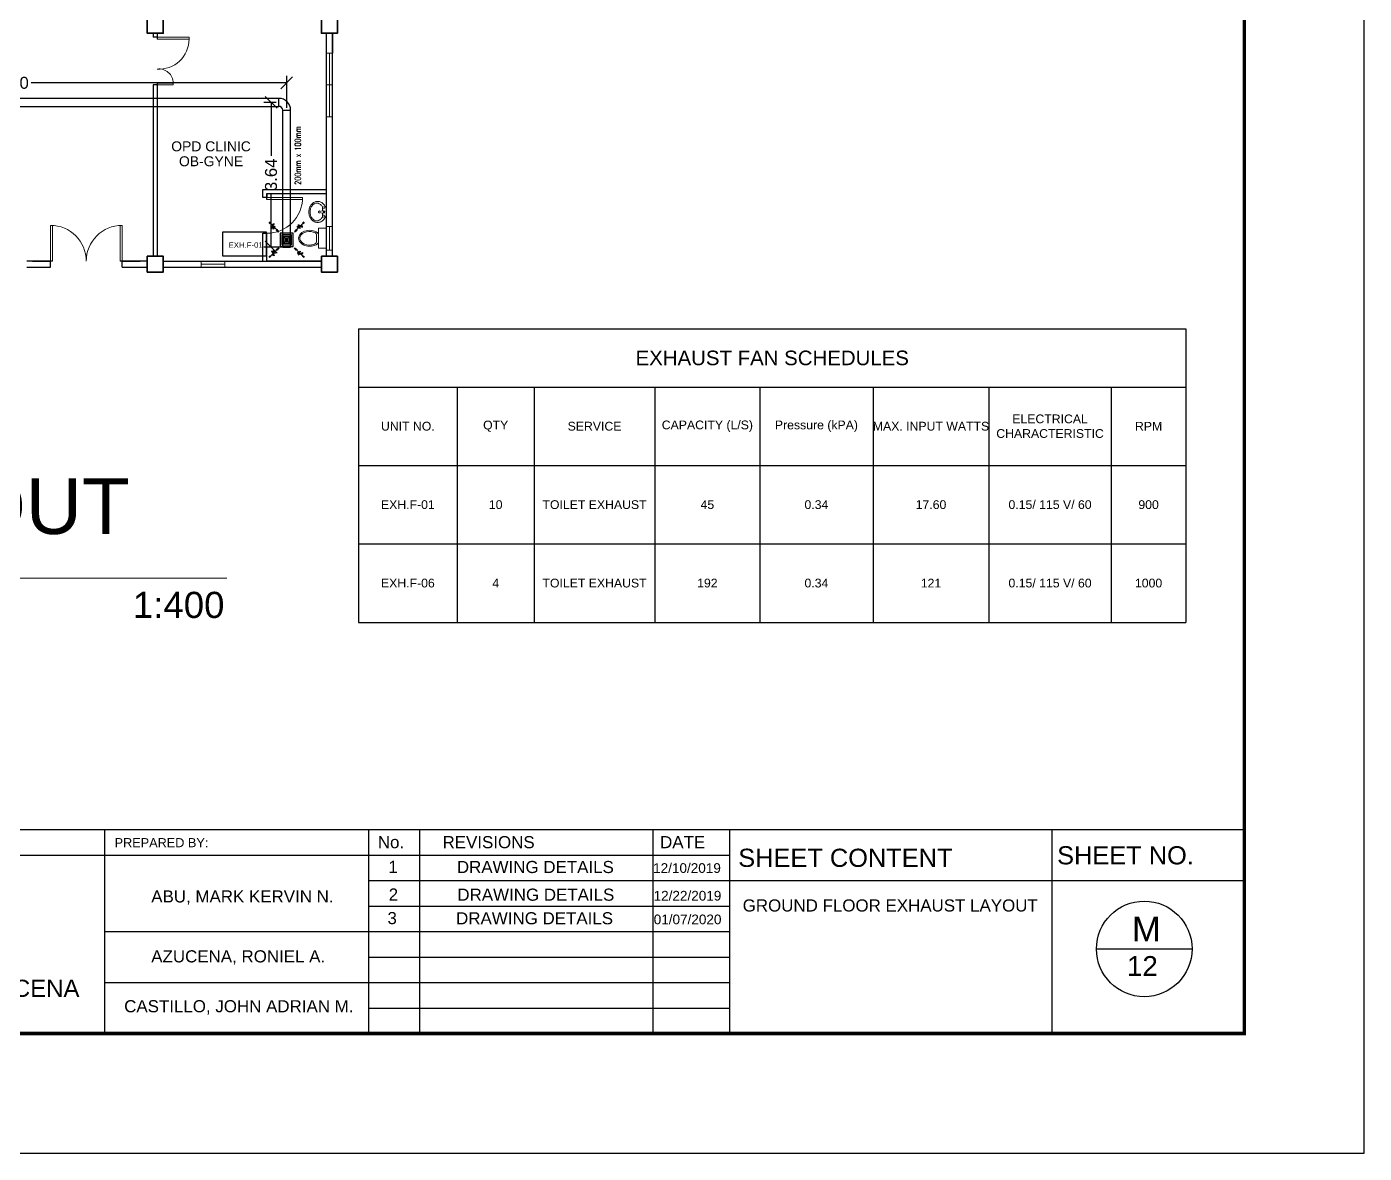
# Model space of a CAD drawing. Header units: millimetres. Extents: x 116 to 538, y 77 to 149.
# Drawn here: x 181.85 to 215.43, y 78.19 to 106.48 of the extents above; entities that cross this region are included whole.
import ezdxf

# ---------------------------------------------------------------- set-up
doc = ezdxf.new("R2010")
doc.units = ezdxf.units.MM
doc.header["$MEASUREMENT"] = 0
for name, color, linetype in [('AIR', 7, 'Continuous'), ('AIR-00', 8, 'Continuous'), ('AIR-03', 30, 'Continuous'), ('dimen', 7, 'Continuous'), ('ducting label', 7, 'Continuous'), ('exhaust', 7, 'Continuous'), ('label', 7, 'Continuous'), ('Legends', 7, 'Continuous'), ('template', 7, 'Continuous')]:
    doc.layers.add(name, color=color, linetype=linetype)
doc.styles.add('Arch-Dim', font='simplex.shx', dxfattribs={"width": 0.75})
doc.styles.add('arial', font='arial.ttf')
doc.styles.get("Standard").update_dxf_attribs({"font": 'arial.ttf'})
doc.styles.add('SWISSLT175', font='swissl.ttf', dxfattribs={"height": 0.175})
doc.dimstyles.new('Copy of dimension', dxfattribs={"dimtxt": 0.3, "dimasz": 0.3, "dimexe": 0.18, "dimexo": 0.0625, "dimgap": 0.09, "dimtad": 0, "dimzin": 0, "dimdsep": 46, "dimtxsty": 'Standard', "dimblk": 'OBLIQUE', "dimcen": 0.09, "dimclrd": 256, "dimclre": 256, "dimclrt": 256, "dimadec": 0, "dimazin": 0, "dimtfac": 1, "dimtofl": 0, "dimtmove": 0, "dimatfit": 3, "dimldrblk": 'OBLIQUE', "dimfxl": 1, "dimtolj": 1, "dimtzin": 0, "dimarcsym": 0})

# ---------------------------------------------------------------- blocks, each defined once
blk = doc.blocks.new('GRILL-C-IN')
at = {"layer": 'AIR-00', "color": 7, "ltscale": 3}
for p, q in [((-0.623, 0.601), (-0.674, 0.651)), ((-0.601, 0.623), (-0.651, 0.674)), ((-0.637, 0.637), (-0.3, 0.3)), ((0.637, 0.637), (0.3, 0.3)), ((0.601, 0.623), (0.651, 0.674)), ((0.623, 0.601), (0.674, 0.651)), ((-0.637, -0.637), (-0.3, -0.3)), ((0.637, -0.637), (0.3, -0.3)), ((-0.623, -0.601), (-0.674, -0.651)), ((-0.601, -0.623), (-0.651, -0.674)), ((0.601, -0.623), (0.651, -0.674)), ((0.623, -0.601), (0.674, -0.651))]:
    blk.add_line(p, q, dxfattribs=at)
at = {"layer": 'AIR-00', "color": 7}
for p, q in [((-0.188, 0.187), (0.187, -0.188)), ((0.187, 0.187), (-0.188, -0.188))]:
    blk.add_line(p, q, dxfattribs=at)
at = {"layer": 'AIR-00', "color": 7, "ltscale": 3}
for points in [[(-0.362, 0.393), (-0.393, 0.362), (-0.3, 0.3)], [(0.393, 0.362), (0.362, 0.393), (0.3, 0.3)], [(-0.362, -0.393), (-0.393, -0.362), (-0.3, -0.3)], [(0.393, -0.362), (0.362, -0.393), (0.3, -0.3)]]:
    blk.add_lwpolyline(points, close=True, dxfattribs=at)
at = {"layer": 'AIR-00', "color": 7}
for points in [[(-0.188, -0.188), (0.187, -0.188), (0.187, 0.187), (-0.188, 0.187)], [(-0.125, -0.125), (0.125, -0.125), (0.125, 0.125), (-0.125, 0.125)], [(-0.062, -0.062), (0.062, -0.062), (0.062, 0.062), (-0.062, 0.062)]]:
    blk.add_lwpolyline(points, close=True, dxfattribs=at)
at = {"layer": 'AIR-00', "color": 7, "ltscale": 3}
for points in [[(-0.441, 0.441), (-0.512, 0.404), (-0.432, 0.514), (-0.568, 0.43), (-0.477, 0.6), (-0.561, 0.561)], [(0.441, 0.441), (0.404, 0.512), (0.514, 0.432), (0.43, 0.568), (0.6, 0.477), (0.561, 0.561)], [(-0.441, -0.441), (-0.512, -0.404), (-0.432, -0.514), (-0.568, -0.43), (-0.477, -0.6), (-0.561, -0.561)], [(0.441, -0.441), (0.404, -0.512), (0.514, -0.432), (0.43, -0.568), (0.6, -0.477), (0.561, -0.561)]]:
    blk.add_spline(points, degree=3, dxfattribs=at)
for points in [[(-0.3, 0.3), (-0.362, 0.393), (-0.393, 0.362)], [(0.3, 0.3), (0.393, 0.362), (0.362, 0.393)], [(-0.3, -0.3), (-0.362, -0.393), (-0.393, -0.362)], [(0.3, -0.3), (0.393, -0.362), (0.362, -0.393)]]:
    blk.add_solid(points, dxfattribs=at)
at = {"layer": 'AIR-03', "color": 7}
blk.add_lwpolyline([(-0.25, -0.25), (0.25, -0.25), (0.25, 0.25), (-0.25, 0.25)], close=True, dxfattribs=at)
blk = doc.blocks.new('_Oblique')
at = {"color": 0, "linetype": 'ByBlock', "lineweight": -2}
blk.add_line((-0.5, -0.5), (0.5, 0.5), dxfattribs=at)
blk = doc.blocks.new('*D42')
at = {"layer": 'Defpoints', "color": 0, "transparency": 16777216}
for p in [(188.372, 105.074), (174.375, 104.385), (188.372, 104.385)]:
    blk.add_point(p, dxfattribs=at)
at = {"layer": 'dimen', "lineweight": -2, "transparency": 16777216}
for p, q in [((174.375, 104.448), (174.375, 105.254)), ((188.372, 104.448), (188.372, 105.254)), ((174.375, 105.074), (180.792, 105.074)), ((188.372, 105.074), (181.955, 105.074))]:
    blk.add_line(p, q, dxfattribs=at)
at = {"layer": 'dimen', "lineweight": -2, "transparency": 16777216, "xscale": 0.3, "yscale": 0.3, "zscale": 0.3, "rotation": 180}
blk.add_blockref('_Oblique', (174.375, 105.074), dxfattribs=at)
at = {"layer": 'dimen', "lineweight": -2, "transparency": 16777216, "xscale": 0.3, "yscale": 0.3, "zscale": 0.3}
blk.add_blockref('_Oblique', (188.372, 105.074), dxfattribs=at)
at = {"layer": 'dimen', "transparency": 16777216, "insert": (181.373, 105.074), "char_height": 0.3, "attachment_point": 5}
blk.add_mtext('\\A1;14.00', dxfattribs=at)
blk = doc.blocks.new('*D43')
at = {"layer": 'Defpoints', "color": 0, "transparency": 16777216}
for p in [(188.172, 104.585), (187.98, 100.945), (188.372, 100.945)]:
    blk.add_point(p, dxfattribs=at)
at = {"layer": 'dimen', "lineweight": -2, "transparency": 16777216}
for p, q in [((188.109, 104.585), (187.8, 104.585)), ((187.98, 104.585), (187.98, 103.244)), ((187.98, 100.945), (187.98, 102.286)), ((188.309, 100.945), (187.8, 100.945))]:
    blk.add_line(p, q, dxfattribs=at)
at = {"layer": 'dimen', "lineweight": -2, "transparency": 16777216, "xscale": 0.3, "yscale": 0.3, "zscale": 0.3}
for p, rotation in [((187.98, 104.585), 90), ((187.98, 100.945), 270)]:
    blk.add_blockref('_Oblique', p, dxfattribs=dict(at, rotation=rotation))
at = {"layer": 'dimen', "transparency": 16777216, "insert": (187.98, 102.765), "char_height": 0.3, "attachment_point": 5, "rotation": 90}
blk.add_mtext('\\A1;3.64', dxfattribs=at)
blk = doc.blocks.new('*T176')
at = {"layer": 'exhaust', "color": 0, "linetype": 'ByBlock', "lineweight": -2, "transparency": 16777216}
for p, q in [((0, 0), (20.775, 0)), ((0, 0), (0, -7.369)), ((20.775, 0), (20.775, -7.369)), ((0, -1.46), (20.775, -1.46)), ((2.479, -1.46), (2.479, -7.369)), ((4.41, -1.46), (4.41, -7.369)), ((7.441, -1.46), (7.441, -7.369)), ((10.076, -1.46), (10.076, -7.369)), ((12.918, -1.46), (12.918, -7.369)), ((15.829, -1.46), (15.829, -7.369)), ((18.898, -1.46), (18.898, -7.369)), ((0, -3.429), (20.775, -3.429)), ((0, -5.399), (20.775, -5.399)), ((0, -7.369), (20.775, -7.369))]:
    blk.add_line(p, q, dxfattribs=at)
at = {"layer": 'exhaust', "color": 0, "transparency": 16777216, "attachment_point": 5}
for s, insert, char_height, width in [('EXHAUST FAN SCHEDULES', (10.388, -0.73), 0.36696, 20.62853), ('UNIT NO.', (1.239, -2.444), 0.2202, 2.3319), ('QTY', (3.444, -2.444), 0.2202, 1.78473), ('SERVICE', (5.926, -2.444), 0.2202, 2.88414), ('CAPACITY (L/S)', (8.759, -2.444), 0.22018, 2.48839), ('Pressure (kPA)', (11.497, -2.444), 0.22018, 2.69507), ('MAX. INPUT WATTS', (14.374, -2.444), 0.22018, 2.76397), ('ELECTRICAL CHARACTERISTIC', (17.363, -2.444), 0.22018, 2.92228), ('RPM', (19.837, -2.444), 0.2202, 1.73056), ('EXH.F-01', (1.239, -4.414), 0.2202, 2.3319), ('10', (3.444, -4.414), 0.2202, 1.78473), ('TOILET EXHAUST', (5.926, -4.414), 0.22018, 2.88414), ('45', (8.759, -4.414), 0.2202, 2.48839), ('0.34', (11.497, -4.414), 0.2202, 2.69507), ('17.60', (14.374, -4.414), 0.2202, 2.76397), ('0.15/ 115 V/ 60', (17.363, -4.414), 0.22018, 2.92228), ('900', (19.837, -4.414), 0.2202, 1.73056), ('EXH.F-06', (1.239, -6.384), 0.2202, 2.3319), ('4', (3.444, -6.384), 0.22, 1.78473), ('TOILET EXHAUST', (5.926, -6.384), 0.22018, 2.88414), ('192', (8.759, -6.384), 0.2202, 2.48839), ('0.34', (11.497, -6.384), 0.2202, 2.69507), ('121', (14.374, -6.384), 0.2202, 2.76397), ('0.15/ 115 V/ 60', (17.363, -6.384), 0.22018, 2.92228), ('1000', (19.837, -6.384), 0.2202, 1.73056)]:
    blk.add_mtext(s, dxfattribs=dict(at, insert=insert, char_height=char_height, width=width))

msp = doc.modelspace()

# ---------------------------------------------------------------- linework, layer by layer
at = {"color": 8, "lineweight": 25}
for p, q in [((185.021, 106.321), (185.021, 106.221)), ((185.121, 106.221), (185.021, 106.221)), ((185.121, 106.321), (185.121, 106.171)), ((185.121, 106.321), (185.121, 106.221)), ((189.371, 100.721), (189.371, 106.321)), ((189.521, 100.721), (189.521, 106.321)), ((189.521, 106.321), (189.521, 105.821)), ((185.021, 105.021), (185.021, 100.721)), ((185.121, 105.021), (185.021, 105.021)), ((185.121, 105.071), (185.121, 100.721)), ((187.771, 102.196), (187.771, 102.396)), ((187.771, 102.396), (189.371, 102.396)), ((187.871, 102.196), (187.771, 102.196)), ((187.871, 102.146), (187.871, 102.296)), ((187.871, 102.296), (189.371, 102.296)), ((187.871, 102.296), (187.871, 102.196)), ((187.771, 100.596), (187.771, 101.296)), ((187.771, 101.296), (187.871, 101.296)), ((187.871, 100.596), (187.871, 101.296)), ((182.49, 100.596), (181.846, 100.596)), ((181.846, 100.446), (182.44, 100.446)), ((181.99, 100.596), (182.44, 100.596)), ((181.99, 100.446), (182.44, 100.446)), ((182.44, 100.446), (182.44, 100.596)), ((184.871, 100.596), (184.19, 100.596)), ((184.24, 100.596), (184.69, 100.596)), ((184.24, 100.446), (184.24, 100.596)), ((184.24, 100.446), (184.69, 100.446)), ((184.24, 100.446), (184.871, 100.446)), ((185.271, 100.596), (189.246, 100.596)), ((185.271, 100.446), (189.246, 100.446)), ((189.246, 100.596), (187.871, 100.596))]:
    msp.add_line(p, q, dxfattribs=at)
at = {"color": 8, "lineweight": 9}
for p, q in [((189.521, 105.821), (189.371, 105.821)), ((189.371, 105.821), (189.371, 105.021)), ((189.446, 104.221), (189.446, 105.821)), ((189.371, 105.021), (189.521, 105.021)), ((189.521, 105.021), (189.521, 104.221)), ((189.521, 104.221), (189.371, 104.221)), ((189.173, 101.846), (189.295, 101.86)), ((189.173, 101.817), (189.295, 101.804)), ((189.371, 101.421), (189.171, 101.421)), ((189.171, 101.421), (189.171, 100.921)), ((189.371, 100.871), (189.371, 101.471)), ((189.371, 101.471), (189.521, 101.471)), ((189.371, 100.921), (189.371, 101.421)), ((189.446, 101.471), (189.446, 100.871)), ((189.121, 101.261), (189.121, 101.08)), ((189.171, 100.921), (189.371, 100.921)), ((189.521, 100.871), (189.371, 100.871)), ((186.221, 100.446), (186.221, 100.596)), ((186.221, 100.596), (186.821, 100.596)), ((186.821, 100.521), (186.221, 100.521)), ((186.821, 100.596), (186.821, 100.446))]:
    msp.add_line(p, q, dxfattribs=at)
at = {"color": 8, "lineweight": 13}
for p, q in [((187.871, 102.196), (188.771, 102.196)), ((188.771, 102.146), (187.871, 102.146)), ((188.771, 102.196), (188.771, 102.146)), ((182.44, 100.596), (182.44, 101.496)), ((182.44, 101.496), (182.49, 101.496)), ((182.49, 101.496), (182.49, 100.596)), ((184.24, 101.496), (184.19, 101.496)), ((184.19, 101.496), (184.19, 100.596)), ((184.24, 100.596), (184.24, 101.496)), ((182.49, 100.596), (182.44, 100.596)), ((184.24, 100.596), (184.19, 100.596))]:
    msp.add_line(p, q, dxfattribs=at)
at = {"color": 8, "lineweight": -2}
msp.add_line((189.521, 100.721), (189.521, 100.871), dxfattribs=at)
at = {"color": 8, "lineweight": 9, "ltscale": 0.4}
msp.add_line((186.766, 100.596), (186.276, 100.596), dxfattribs=at)
at = {"color": 0, "linetype": 'ByBlock', "lineweight": 9}
msp.add_line((186.867, 92.633), (148.898, 92.633), dxfattribs=at)
at = {"color": 8, "lineweight": 35}
for points in [[(184.871, 106.721), (185.271, 106.721), (185.271, 106.321), (184.871, 106.321)], [(189.246, 106.721), (189.646, 106.721), (189.646, 106.321), (189.246, 106.321)], [(184.871, 100.721), (185.271, 100.721), (185.271, 100.321), (184.871, 100.321)], [(189.246, 100.721), (189.646, 100.721), (189.646, 100.321), (189.246, 100.321)]]:
    msp.add_lwpolyline(points, close=True, dxfattribs=at)
at = {"color": 8, "lineweight": 13, "ltscale": 0.03}
for points in [[(185.121, 106.171), (185.121, 106.221), (185.921, 106.221), (185.921, 106.171)], [(185.121, 105.021), (185.121, 105.071), (185.521, 105.071), (185.521, 105.021)]]:
    msp.add_lwpolyline(points, close=True, dxfattribs=at)
at = {"color": 8, "lineweight": 9}
for points in [[(189.371, 105.821), (189.521, 105.821), (189.521, 104.221), (189.371, 104.221)], [(189.371, 101.471), (189.521, 101.471), (189.521, 100.871), (189.371, 100.871)], [(186.221, 100.596), (186.821, 100.596), (186.821, 100.446), (186.221, 100.446)]]:
    msp.add_lwpolyline(points, close=True, dxfattribs=at)
for points in [[(189.129, 102.054, 0.124838), (189.066, 102.039, 0.105788), (189.009, 101.989, 0.086697), (188.972, 101.92, 0.076776), (188.959, 101.832, 0.076776), (188.972, 101.744, 0.086697), (189.009, 101.675, 0.105788), (189.066, 101.625, 0.124838), (189.129, 101.609, 0.124838), (189.191, 101.625, 0.105788), (189.249, 101.675, 0.040067), (189.269, 101.705), (189.269, 101.808, 0.040067)], [(189.269, 101.856), (189.269, 101.959, 0.040067), (189.249, 101.989, 0.105788), (189.191, 102.039, 0.124838), (189.129, 102.054, 0.124838)]]:
    msp.add_lwpolyline(points, format="xyb", dxfattribs=at)
for centre, radius in [((189.298, 101.934), 0.0255), ((189.298, 101.73), 0.0255), ((189.304, 101.832), 0.0095)]:
    msp.add_circle(centre, radius, dxfattribs=at)
at = {"color": 8, "lineweight": 13, "ltscale": 0.03}
for centre, radius, start, end in [((185.169, 106.171), 0.752, 266.3048, 0), ((185.168, 105.071), 0.353, 0, 97.6281)]:
    msp.add_arc(centre, radius, start, end, dxfattribs=at)
at = {"color": 8, "lineweight": 13}
for centre, start, end in [((187.871, 102.196), 270, 0), ((182.44, 100.596), 0, 90), ((184.24, 100.596), 90, 180)]:
    msp.add_arc(centre, 0.9, start, end, dxfattribs=at)
at = {"color": 8, "lineweight": 9}
for centre, radius, start, end in [((189.15, 101.912), 0.185, 90, 116.4127), ((189.15, 101.912), 0.185, 63.5873, 90), ((189.246, 101.832), 0.317, 160.9431, 180), ((189.246, 101.832), 0.317, 180, 199.0569), ((189.199, 101.848), 0.267, 140.1732, 160.9431), ((189.169, 101.873), 0.228, 116.4127, 140.1732), ((189.196, 101.832), 0.025, 161.3793, 198.6207), ((189.267, 101.832), 0.0948, 171.2026, 188.7974), ((189.196, 101.832), 0.025, 48.7978, 143.6932), ((189.196, 101.832), 0.025, 216.3068, 311.2022), ((189.131, 101.873), 0.228, 39.8268, 63.5873), ((189.298, 101.832), 0.028, 263.7545, 96.2455), ((189.101, 101.848), 0.267, 19.0569, 39.8268), ((189.054, 101.832), 0.317, 0, 19.0569), ((189.054, 101.832), 0.317, 340.9431, 0), ((189.199, 101.816), 0.267, 199.0569, 219.8268), ((189.169, 101.791), 0.228, 219.8268, 243.5873), ((189.15, 101.752), 0.185, 243.5873, 270), ((189.15, 101.752), 0.185, 270, 296.4127), ((189.131, 101.791), 0.228, 296.4127, 320.1732), ((189.101, 101.816), 0.267, 320.1732, 340.9431), ((189.071, 101.261), 0.05, 0, 61.8499), ((189.071, 101.08), 0.05, 298.0084, 360)]:
    msp.add_arc(centre, radius, start, end, dxfattribs=at)
msp.add_ellipse((188.946, 101.171), major_axis=(0.275, 0), ratio=0.727273, start_param=0.612555, end_param=5.670631, dxfattribs=at)
msp.add_open_spline([(189.094, 101.305), (189.078, 101.314), (189.06, 101.321), (188.969, 101.348), (188.882, 101.343), (188.75, 101.285), (188.709, 101.235), (188.695, 101.137), (188.721, 101.085), (188.832, 101.011), (188.916, 100.993), (189.03, 101.009), (189.065, 101.02), (189.094, 101.036)], degree=3, knots=[0.937253, 0.937253, 0.937253, 0.937253, 1.185372, 1.185372, 2.113864, 2.113864, 3.042356, 3.042356, 3.970847, 3.970847, 4.899339, 4.899339, 5.346062, 5.346062, 5.346062, 5.346062], dxfattribs=at)
at = {"layer": 'exhaust'}
for p, q in [((174.175, 104.485), (188.172, 104.485)), ((188.172, 104.685), (174.975, 104.685)), ((188.172, 104.485), (188.172, 104.685)), ((188.272, 100.945), (188.272, 104.385)), ((188.272, 104.385), (188.472, 104.385)), ((188.472, 100.945), (188.472, 104.385)), ((188.272, 100.945), (188.472, 100.945))]:
    msp.add_line(p, q, dxfattribs=at)
for radius in [0.3, 0.1]:
    msp.add_arc((188.172, 104.385), radius, 0, 90, dxfattribs=at)
at = {"layer": 'Legends'}
msp.add_lwpolyline([(186.77, 101.334), (187.861, 101.334), (187.861, 100.723), (186.77, 100.723)], close=True, dxfattribs=at)
at = {"layer": 'template'}
for p, q in [((215.428, 78.19), (215.428, 148.586)), ((122.169, 86.319), (212.42, 86.319)), ((183.794, 86.319), (183.794, 81.198)), ((190.423, 86.319), (190.423, 81.198)), ((191.703, 86.319), (191.703, 81.198)), ((197.568, 86.319), (197.568, 81.198)), ((199.488, 86.319), (199.488, 81.198)), ((207.583, 86.319), (207.583, 81.198)), ((138.015, 85.679), (194.586, 85.679)), ((192.827, 85.679), (199.488, 85.679)), ((190.423, 85.039), (201.184, 85.039)), ((197.822, 85.039), (212.42, 85.039)), ((190.423, 84.399), (199.488, 84.399)), ((183.794, 83.759), (194.586, 83.759)), ((192.827, 83.759), (199.488, 83.759)), ((208.704, 83.323), (211.104, 83.323)), ((190.423, 83.119), (199.488, 83.119)), ((183.794, 82.479), (194.586, 82.479)), ((192.827, 82.479), (199.488, 82.479)), ((190.423, 81.838), (199.488, 81.838)), ((116.152, 78.19), (215.428, 78.19))]:
    msp.add_line(p, q, dxfattribs=at)
at = {"layer": 'template', "linetype": 'Continuous', "const_width": 0.0853}
msp.add_lwpolyline([(122.169, 81.198), (212.42, 81.198), (212.42, 145.577), (122.169, 145.577)], close=True, dxfattribs=at)
at = {"layer": 'template'}
msp.add_circle((209.904, 83.323), 1.2, dxfattribs=at)

# ---------------------------------------------------------------- block references
msp.add_blockref('*T176', (190.176, 98.894))
at = {"layer": 'AIR', "xscale": 0.6658363358532475, "yscale": 0.6658363358532475, "zscale": 0.6658363358532475}
msp.add_blockref('GRILL-C-IN', (188.372, 101.133), dxfattribs=at)

# ---------------------------------------------------------------- texts
at = {"color": 0, "linetype": 'ByBlock', "lineweight": 9}
for s, height, p in [('GROUND FLOOR EXHAUST LAYOUT', 1.4, (150.311, 93.743)), ('SCALE                                                                                                                              1:400', 0.657637, (149.341, 91.634))]:
    msp.add_text(s, height=height, dxfattribs=at).set_placement(p)
at = {"layer": 'ducting label', "color": 7, "linetype": 'Continuous', "lineweight": 25, "insert": (188.577, 102.514), "char_height": 0.15, "attachment_point": 1, "rotation": 90, "style": 'Arch-Dim'}
msp.add_mtext_dynamic_manual_height_columns('\\A1;200mm x 100mm', width=1.629, gutter_width=1.011, heights=[0], dxfattribs=at)
at = {"layer": 'label', "color": 8, "lineweight": -2, "ltscale": 0.4, "insert": (186.473, 103.291), "char_height": 0.25, "attachment_point": 5, "line_spacing_factor": 0.9, "style": 'SWISSLT175'}
msp.add_mtext('OPD CLINIC\\POB-GYNE', dxfattribs=at)
at = {"layer": 'Legends', "linetype": 'Continuous', "lineweight": 25, "insert": (186.913, 101.072), "char_height": 0.14, "attachment_point": 1}
msp.add_mtext_dynamic_manual_height_columns('EXH.F-01', width=0.44811, gutter_width=1.011, heights=[0], dxfattribs=at)
at = {"layer": 'template', "style": 'arial'}
for s, height, p in [('PREPARED BY: ', 0.22802, (184.052, 85.877)), ('No.', 0.304, (190.661, 85.852)), ('REVISIONS', 0.304, (192.286, 85.852)), ('DATE', 0.304, (197.748, 85.852)), ('SHEET CONTENT', 0.45603, (199.71, 85.383)), ('SHEET NO.', 0.456, (207.717, 85.446)), ('1', 0.304, (190.923, 85.232)), ('DRAWING DETAILS', 0.30402, (192.646, 85.228)), ('12/10/2019', 0.2432, (197.573, 85.232)), ('ABU, MARK KERVIN N.', 0.30402, (184.972, 84.489)), ('2', 0.304, (190.934, 84.537)), ('DRAWING DETAILS', 0.30402, (192.658, 84.533)), ('12/22/2019', 0.2432, (197.585, 84.537)), ('GROUND FLOOR EXHAUST LAYOUT', 0.30402, (199.822, 84.262)), ('3', 0.304, (190.903, 83.945)), ('DRAWING DETAILS', 0.30402, (192.626, 83.94)), ('01/07/2020', 0.2432, (197.588, 83.942)), ('M', 0.624, (209.594, 83.509)), ('AZUCENA, RONIEL A.', 0.30402, (184.972, 82.984)), ('12', 0.4993, (209.469, 82.643)), ('ENGR. RONIEL A. AZUCENA', 0.43038, (175.085, 82.118)), ('CASTILLO, JOHN ADRIAN M.', 0.30402, (184.292, 81.731))]:
    msp.add_text(s, height=height, dxfattribs=at).set_placement(p)

# ---------------------------------------------------------------- dimensions: what is measured, and where the dimension line sits
at = {"layer": 'dimen'}
dim = msp.add_linear_dim(base=(188.372, 105.074), p1=(174.375, 104.385), p2=(188.372, 104.385), dimstyle='Copy of dimension', dxfattribs=at)
dim.commit()
dim.dimension.update_dxf_attribs({"geometry": '*D42', "text_midpoint": (181.373, 105.074)})
dim = msp.add_linear_dim(base=(187.98, 100.945), p1=(188.172, 104.585), p2=(188.372, 100.945), angle=90, dimstyle='Copy of dimension', dxfattribs=at)
dim.commit()
dim.dimension.update_dxf_attribs({"geometry": '*D43', "text_midpoint": (187.98, 102.765)})

doc.saveas('drawing.dxf')
